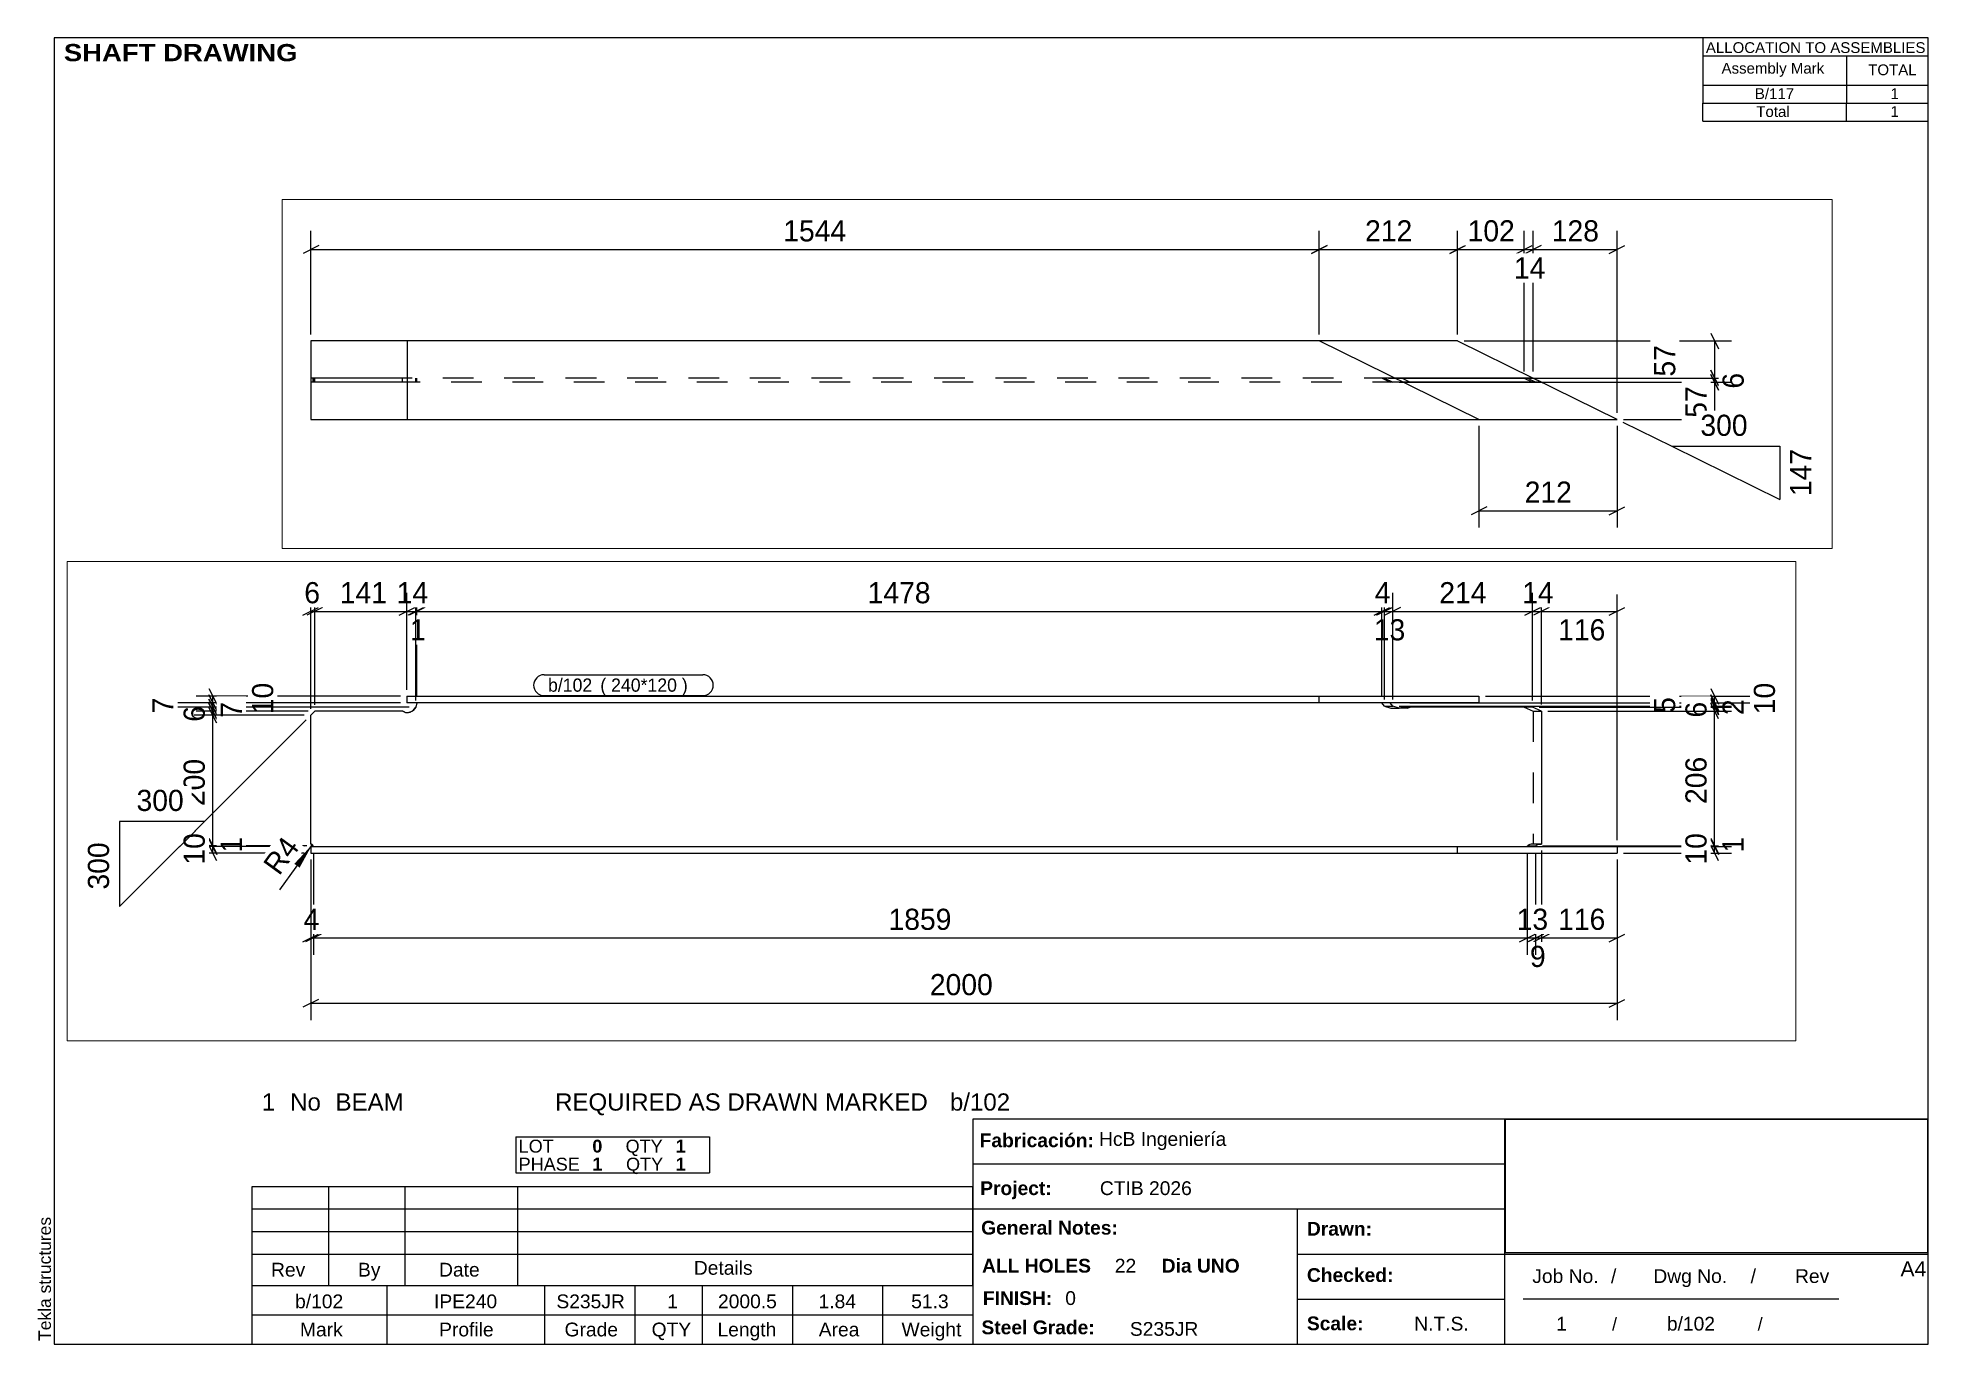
# Paper-space layout 'Layout1' of a CAD drawing. Header units: millimetres. Extents: x 2 to 292, y 5 to 205.
# The model-space entities are those that its viewports show. They can reach past a viewport. Long polylines and large blocks are cut down to what shows.
import ezdxf

# ---------------------------------------------------------------- set-up
doc = ezdxf.new("R2010")
doc.units = ezdxf.units.MM
doc.linetypes.add('DXK_LINE_DOT4', pattern=[0.9408, 0.4704, -0.4704])
doc.layers.add('Viewport layer', color=7, linetype='Continuous', plot=False)
doc.styles.add('Arial', font='ARIAL.TTF', dxfattribs={"height": 0.2})
doc.styles.add('Arial Black', font='ARIBLK.TTF', dxfattribs={"height": 0.2})
doc.styles.add('Arial Bold', font='ARIALBD.TTF', dxfattribs={"height": 0.2})
doc.styles.add('Comic Sans MS', font='COMIC.TTF', dxfattribs={"height": 0.2})

msp = doc.modelspace()

# ---------------------------------------------------------------- hatches: boundary and pattern name
at = {"linetype": 'Continuous'}
msp.add_hatch(color=8, dxfattribs=at).paths.add_polyline_path([(7721.7, 271.1), (7749.2, 300.6), (7729.8, 265.3)])

# ---------------------------------------------------------------- linework, layer by layer
at = {"color": 8, "linetype": 'Continuous'}
for p, q in [((7746.9, 508.6), (7746.9, 686)), ((7752.9, 514.6), (7752.9, 686)), ((7752.9, 514.6), (7752.9, 686)), ((7907.8, 521.2), (7907.8, 683.2)), ((7909.3, 527.8), (7909.3, 686)), ((7909.3, 527.8), (7909.3, 683.2)), ((9387.4, 527.8), (9387.4, 686)), ((9391.2, 522.7), (9391.2, 683.2)), ((9403.9, 522.7), (9403.9, 683.2)), ((9618, 521), (9618, 686)), ((9631.5, 515), (9631.5, 686)), ((9631.5, 515), (9631.5, 683.2)), ((9747.4, 307.4), (9747.4, 683.2)), ((7734.9, 651.6), (7758.9, 663.6)), ((7764.9, 663.6), (7740.9, 651.6)), ((7764.9, 663.6), (7740.9, 651.6)), ((7746.9, 657.6), (7752.9, 657.6)), ((7895.8, 651.6), (7919.8, 663.6)), ((7921.3, 663.6), (7897.3, 651.6)), ((7921.3, 663.6), (7897.3, 651.6)), ((7907.8, 657.6), (7909.3, 657.6)), ((7909.3, 657.6), (9387.4, 657.6)), ((9375.4, 651.6), (9399.4, 663.6)), ((9379.2, 651.6), (9403.2, 663.6)), ((9391.2, 657.6), (9403.9, 657.6)), ((9415.9, 663.6), (9391.9, 651.6)), ((9606, 651.6), (9630, 663.6)), ((9618, 657.6), (9631.5, 657.6)), ((9643.5, 663.6), (9619.5, 651.6)), ((9631.5, 657.6), (9747.4, 657.6)), ((9735.4, 651.6), (9759.4, 663.6)), ((9890.9, 524.7), (9902.9, 500.7)), ((9902.9, 499), (9890.9, 523)), ((7742.9, 504.6), (7568.5, 504.6)), ((7736.9, 498.6), (7568.5, 498.6)), ((7590.9, 516.6), (7602.9, 492.6)), ((7602.9, 486.6), (7590.9, 510.6)), ((7596.9, 498.6), (7596.9, 504.6)), ((9413.9, 512.7), (9925.3, 512.7)), ((9628, 511), (9925.3, 511)), ((9896.9, 511), (9896.9, 512.7)), ((56, 463.6), (32, 451.6)), ((44, 327.6), (44, 486)), ((1576.4, 451.6), (1600.4, 463.6)), ((1600.4, 463.6), (1576.4, 451.6)), ((1588.4, 327.6), (1588.4, 486)), ((1588.4, 327.6), (1588.4, 486)), ((1812.1, 463.6), (1788.1, 451.6)), ((1800.1, 327.6), (1800.1, 486)), ((1890.4, 451.6), (1914.4, 463.6)), ((1902.4, 270.7), (1902.4, 486)), ((1928, 463.6), (1904, 451.6)), ((1916, 270.7), (1916, 486)), ((1916, 270.7), (1916, 483.2)), ((2032.5, 451.6), (2056.5, 463.6)), ((2044.5, 207.6), (2044.5, 486)), ((44, 457.6), (1588.4, 457.6)), ((1800.1, 457.6), (1902.4, 457.6)), ((1916, 457.6), (2044.5, 457.6)), ((2188, 329.6), (2200, 305.6)), ((7453.9, 336), (7453.9, 205.6)), ((1810.1, 317.6), (2219.6, 317.6)), ((2194, 260.7), (2194, 317.6)), ((7740.7, 298.6), (7568.5, 298.6)), ((7740.7, 298.6), (7571.3, 298.6)), ((7736.9, 297.4), (7571.3, 297.4)), ((7590.9, 310.6), (7602.9, 286.6)), ((7590.9, 310.6), (7602.9, 286.6)), ((7602.9, 285.4), (7590.9, 309.4)), ((7596.9, 297.4), (7596.9, 298.6)), ((7749.2, 300.6), (7698.8, 231.2)), ((9631.5, 291.3), (9631.5, 132)), ((9631.5, 291.3), (9631.5, 129.2)), ((9633.1, 298.6), (9922.5, 298.6)), ((9633.1, 298.6), (9925.3, 298.6)), ((9641.5, 297.4), (9925.3, 297.4)), ((9890.9, 310.6), (9902.9, 286.6)), ((9890.9, 310.6), (9902.9, 286.6)), ((9902.9, 285.4), (9890.9, 309.4)), ((9896.9, 297.4), (9896.9, 298.6)), ((1694.5, 260.7), (2219.6, 260.7)), ((2200, 248.7), (2188, 272.7)), ((2188, 272.7), (2200, 248.7)), ((2200, 242.5), (2188, 266.5)), ((2194, 254.5), (2194, 260.7)), ((7746.9, 277.6), (7746.9, 132)), ((7750.9, 287.4), (7750.9, 132)), ((7750.9, 287.4), (7750.9, 132)), ((9622.6, 287.4), (9622.6, 129.2)), ((9747.4, 277.6), (9747.4, 132)), ((9747.4, 277.6), (9747.4, 32)), ((2200, 185.6), (2188, 209.6)), ((1832.8, 187.6), (1832.8, 32)), ((2044.5, 187.6), (2044.5, 32)), ((2053.4, 193.2), (2128.5, 156.3)), ((2054.5, 197.6), (2219.6, 197.6)), ((2128.5, 156.3), (2293.9, 75.1)), ((2128.5, 156.3), (2293.9, 156.3)), ((2293.9, 156.3), (2293.9, 75.1)), ((7734.9, 151.6), (7758.9, 163.6)), ((7762.9, 163.6), (7738.9, 151.6)), ((7762.9, 163.6), (7738.9, 151.6)), ((7746.9, 157.6), (7750.9, 157.6)), ((9610.6, 151.6), (9634.6, 163.6)), ((9643.5, 163.6), (9619.5, 151.6)), ((9622.6, 157.6), (9631.5, 157.6)), ((9631.5, 157.6), (9747.4, 157.6)), ((9735.4, 151.6), (9759.4, 163.6)), ((1844.8, 63.6), (1820.8, 51.6)), ((2032.5, 51.6), (2056.5, 63.6)), ((7758.9, 63.6), (7734.9, 51.6)), ((9735.4, 51.6), (9759.4, 63.6)), ((1832.8, 57.6), (2044.5, 57.6)), ((7746.9, 57.6), (9747.4, 57.6))]:
    msp.add_line(p, q, dxfattribs=at)
at = {"color": 7, "linetype": 'Continuous'}
for p, q in [((7894.2, 527.6), (9535.7, 527.6)), ((7894.2, 527.6), (7894.2, 517.8)), ((9535.7, 527.6), (9535.7, 517.8)), ((7752.9, 504.6), (7746.9, 498.6)), ((7746.9, 301.3), (7746.9, 498.6)), ((7887.6, 504.6), (7752.9, 504.6)), ((7890.8, 503.1), (7887.6, 504.6)), ((9535.7, 517.8), (7894.2, 517.8)), ((7907.8, 511.2), (7903.6, 506)), ((7909.3, 517.8), (7907.8, 511.2)), ((9403.9, 512.7), (9400.1, 517.8)), ((9413.7, 509.5), (9403.9, 512.7)), ((9413.5, 509.6), (9418.1, 511)), ((9426, 509.5), (9413.7, 509.5)), ((9618, 511), (9418.1, 511)), ((9426, 509.5), (9430.7, 511)), ((9631.5, 505), (9618, 511)), ((9631.5, 505), (9631.5, 301.3)), ((44, 317.6), (44, 197.6)), ((1800.1, 317.6), (44, 317.6)), ((191.3, 317.6), (191.3, 197.6)), ((1832.8, 197.6), (1588.4, 317.6)), ((1800.1, 317.6), (1916, 260.7)), ((7746.9, 301.3), (7748.1, 301.1)), ((7746.9, 297.4), (9747.4, 297.4)), ((7746.9, 297.4), (7746.9, 287.6)), ((7748.1, 301.1), (7749.2, 300.6)), ((7750.1, 299.7), (7749.2, 300.6)), ((7750.7, 298.6), (7750.1, 299.7)), ((7750.9, 297.4), (7750.7, 298.6)), ((9622.6, 297.4), (9623.1, 298.6)), ((9623.1, 298.6), (9624.3, 299.7)), ((9624.3, 299.7), (9626.3, 300.6)), ((9626.3, 300.6), (9628.8, 301.1)), ((9628.8, 301.1), (9631.5, 301.3)), ((9747.4, 297.4), (9747.4, 287.6)), ((191.3, 260.7), (44, 260.7)), ((50, 254.5), (50, 260.7)), ((184.6, 254.5), (184.6, 260.7)), ((1916, 260.7), (1704.3, 260.7)), ((1715.1, 260.7), (1727.8, 254.5)), ((1902.4, 260.7), (1915, 254.5)), ((2044.5, 197.6), (1916, 260.7)), ((7746.9, 287.6), (9747.4, 287.6)), ((191.3, 254.5), (44, 254.5)), ((1928.6, 254.5), (1716.9, 254.5)), ((44, 197.6), (2044.5, 197.6))]:
    msp.add_line(p, q, dxfattribs=at)
at = {"color": 7, "linetype": 'DXK_LINE_DOT4'}
for p, q in [((9291.4, 517.8), (9291.4, 527.6)), ((7887.6, 504.6), (7890.8, 503.1)), ((7903.6, 506), (7907.8, 511.2)), ((9391.2, 512.7), (9387.4, 517.8)), ((9391.2, 512.7), (9403.9, 512.7)), ((9391.2, 512.7), (9401.1, 509.5)), ((9401.1, 509.5), (9413.3, 509.5)), ((9413.3, 509.5), (9413.5, 509.6)), ((9413.3, 509.5), (9413.7, 509.5)), ((9605.3, 511), (9618.9, 505)), ((9618.9, 505), (9618.9, 301.3)), ((9618.9, 505), (9631.5, 505)), ((9503, 287.6), (9503, 297.4)), ((9610, 297.4), (9610.4, 298.6)), ((9611.7, 299.7), (9610.4, 298.6)), ((9610.4, 298.6), (9623.1, 298.6)), ((9613.7, 300.6), (9611.7, 299.7)), ((9616.1, 301.1), (9613.7, 300.6)), ((9618.9, 301.3), (9616.1, 301.1)), ((9631.5, 301.3), (9618.9, 301.3)), ((47.7, 254.5), (47.7, 260.7)), ((47.9, 254.5), (47.9, 260.7)), ((1704.3, 260.7), (191.3, 260.7)), ((204.9, 254.5), (204.9, 260.7)), ((206.4, 254.5), (206.4, 260.7)), ((1684.5, 260.7), (1697.1, 254.5)), ((1688.3, 260.7), (1700.9, 254.5)), ((1907.1, 260.7), (1919.7, 254.5)), ((1907.5, 260.7), (1920.1, 254.5)), ((1916, 260.7), (1928.6, 254.5)), ((1928.6, 254.5), (1916, 260.7)), ((1716.9, 254.5), (191.3, 254.5))]:
    msp.add_line(p, q, dxfattribs=at)
at = {"color": 7, "linetype": 'Continuous'}
msp.add_arc((7894.2, 517.8), 15.1, 257.1429, 308.5714, dxfattribs=at)
at = {"color": 7, "linetype": 'DXK_LINE_DOT4'}
msp.add_arc((7894.2, 517.8), 15.1, 257.1429, 308.5714, dxfattribs=at)
at = {"color": 8, "linetype": 'Continuous'}
msp.add_arc((7746.9, 297.4), 3.92, 36, 72, dxfattribs=at)

# ---------------------------------------------------------------- next in the draw order: wipeouts: each hides what was drawn before it
at = {"color": 0}
for points in [[(8703.5, 663.6), (8703.5, 708.4), (8593.3, 708.4), (8593.3, 663.6)], [(7924.6, 606.8), (7924.6, 651.6), (7892.5, 651.6), (7892.5, 606.8)], [(9426.6, 606.8), (9426.6, 651.6), (9368.5, 651.6), (9368.5, 606.8)], [(9728.1, 606.8), (9728.1, 651.6), (9650.8, 651.6), (9650.8, 606.8)], [(8184.3, 534.6), (8184.3, 554.6), (8110.2, 554.6), (8110.2, 534.6)], [(9947.7, 531.3), (9902.9, 531.3), (9902.9, 492.4), (9947.7, 492.4)], [(871.3, 463.6), (871.3, 508.4), (761.1, 508.4), (761.1, 463.6)], [(1893.3, 463.6), (1893.3, 508.4), (1809.2, 508.4), (1809.2, 463.6)], [(2022.3, 463.6), (2022.3, 508.4), (1938.1, 508.4), (1938.1, 463.6)], [(7590.9, 521.1), (7546.1, 521.1), (7546.1, 482.2), (7590.9, 482.2)], [(2140, 321.6), (2095.2, 321.6), (2095.2, 256.7), (2140, 256.7)], [(9728.1, 163.6), (9728.1, 208.4), (9650.8, 208.4), (9650.8, 163.6)], [(2348.3, 157.8), (2303.5, 157.8), (2303.5, 73.6), (2348.3, 73.6)], [(1980.7, 63.6), (1980.7, 108.4), (1896.6, 108.4), (1896.6, 63.6)], [(8805.7, 63.6), (8805.7, 108.4), (8688.6, 108.4), (8688.6, 63.6)]]:
    msp.add_wipeout(points, dxfattribs=at)

# ---------------------------------------------------------------- next in the draw order: linework, layer by layer
at = {"color": 8, "linetype": 'Continuous'}
for p, q in [((7894.2, 537.6), (7894.2, 686)), ((7907.8, 521.2), (7907.8, 686)), ((9387.4, 527.8), (9387.4, 686)), ((9391.2, 522.7), (9391.2, 686)), ((7882.2, 651.6), (7906.2, 663.6)), ((7894.2, 657.6), (7907.8, 657.6)), ((7919.8, 663.6), (7895.8, 651.6)), ((9375.4, 651.6), (9399.4, 663.6)), ((9403.2, 663.6), (9379.2, 651.6)), ((9387.4, 657.6), (9391.2, 657.6)), ((9643.5, 663.6), (9619.5, 651.6)), ((7884.2, 527.6), (7571.3, 527.6)), ((7590.9, 539.6), (7602.9, 515.6)), ((7602.9, 505.8), (7590.9, 529.8)), ((7590.9, 529.8), (7602.9, 505.8)), ((7602.9, 499.2), (7590.9, 523.2)), ((7590.9, 523.2), (7602.9, 499.2)), ((7596.9, 517.8), (7596.9, 527.6)), ((9545.7, 527.6), (9973.3, 527.6)), ((9890.9, 539.6), (9902.9, 515.6)), ((9902.9, 505.8), (9890.9, 529.8)), ((9890.9, 529.8), (9902.9, 505.8)), ((9902.9, 500.7), (9890.9, 524.7)), ((9890.9, 523), (9902.9, 499)), ((9896.9, 517.8), (9896.9, 527.6)), ((7884.2, 517.8), (7571.3, 517.8)), ((7602.9, 492.6), (7590.9, 516.6)), ((7596.9, 511.2), (7596.9, 517.8)), ((7596.9, 504.6), (7596.9, 511.2)), ((9413.9, 512.7), (9922.5, 512.7)), ((9429.9, 517.8), (9973.3, 517.8)), ((9429.9, 517.8), (9922.5, 517.8)), ((9902.9, 493), (9890.9, 517)), ((9896.9, 512.7), (9896.9, 517.8)), ((9896.9, 505), (9896.9, 511)), ((1788.1, 451.6), (1812.1, 463.6)), ((1800.1, 327.6), (1800.1, 486)), ((1890.4, 451.6), (1914.4, 463.6)), ((1902.4, 270.7), (1902.4, 483.2)), ((1928, 463.6), (1904, 451.6)), ((1588.4, 457.6), (1800.1, 457.6)), ((1902.4, 457.6), (1916, 457.6)), ((1694.5, 260.7), (2222.4, 260.7)), ((1710.9, 254.5), (2222.4, 254.5)), ((9643.5, 163.6), (9619.5, 151.6))]:
    msp.add_line(p, q, dxfattribs=at)

# ---------------------------------------------------------------- next in the draw order: texts
at = {"color": 3, "style": 'Comic Sans MS'}
for s, height, p in [('1478', 32.38, (8599.7, 670)), ('1', 32.4, (7898.9, 613.2)), ('13', 32.38, (9374.9, 613.2)), ('116', 32.38, (9657.2, 613.2)), ('1544', 32.38, (767.5, 470)), ('102', 32.38, (1815.6, 470)), ('128', 32.38, (1944.5, 470)), ('116', 32.38, (9657.2, 170)), ('212', 32.38, (1903, 70)), ('2000', 32.38, (8695, 70))]:
    msp.add_text(s, height=height, dxfattribs=at).set_placement(p)
for s, height, p in [('6', 32.4, (7584.5, 488.6)), ('2', 32.4, (9941.3, 498.8)), ('57', 32.38, (2133.6, 263.1)), ('147', 32.38, (2341.9, 80))]:
    msp.add_text(s, height=height, rotation=90.0002, dxfattribs=at).set_placement(p)

# ---------------------------------------------------------------- next in the draw order: wipeouts: each hides what was drawn before it
at = {"color": 0}
msp.add_wipeout([(8184.3, 534.6), (8184.3, 554.6), (8110.2, 554.6), (8110.2, 534.6)], dxfattribs=at)

# ---------------------------------------------------------------- next in the draw order: linework, layer by layer
at = {"color": 7, "linetype": 'Continuous'}
msp.add_arc((8104.2, 544.6), 16, 90, 270, dxfattribs=at)

# ---------------------------------------------------------------- next in the draw order: wipeouts: each hides what was drawn before it
at = {"color": 0}
for points in [[(7930, 663.6), (7930, 708.4), (7872, 708.4), (7872, 663.6)], [(9408.8, 663.6), (9408.8, 708.4), (9369.9, 708.4), (9369.9, 663.6)], [(9653.8, 663.6), (9653.8, 708.4), (9595.7, 708.4), (9595.7, 663.6)], [(7695.7, 551.7), (7650.9, 551.7), (7650.9, 493.7), (7695.7, 493.7)], [(8341.3, 534.6), (8341.3, 554.6), (8190.3, 554.6), (8190.3, 534.6)], [(9995.7, 551.7), (9950.9, 551.7), (9950.9, 493.7), (9995.7, 493.7)], [(9842.9, 534.7), (9798.1, 534.7), (9798.1, 495.8), (9842.9, 495.8)], [(1736.3, 463.6), (1736.3, 508.4), (1652.2, 508.4), (1652.2, 463.6)], [(1938.2, 406.8), (1938.2, 451.6), (1880.1, 451.6), (1880.1, 406.8)], [(2244.8, 277), (2200, 277), (2200, 238.2), (2244.8, 238.2)], [(9646.5, 106.8), (9646.5, 151.6), (9607.6, 151.6), (9607.6, 106.8)]]:
    msp.add_wipeout(points, dxfattribs=at)

# ---------------------------------------------------------------- next in the draw order: linework, layer by layer
at = {"color": 8, "linetype": 'Continuous'}
for p, q in [((7894.2, 537.6), (7894.2, 686)), ((9403.9, 522.7), (9403.9, 686)), ((9618, 521), (9618, 686)), ((7752.9, 657.6), (7894.2, 657.6)), ((7882.2, 651.6), (7906.2, 663.6)), ((9415.9, 663.6), (9391.9, 651.6)), ((9403.9, 657.6), (9618, 657.6)), ((9606, 651.6), (9630, 663.6)), ((7884.2, 517.8), (7520.5, 517.8)), ((7897.8, 511.2), (7520.5, 511.2)), ((7897.8, 511.2), (7571.3, 511.2)), ((7742.9, 504.6), (7571.3, 504.6)), ((9628, 511), (9922.5, 511)), ((9641.5, 505), (9922.5, 505)), ((2188, 266.5), (2200, 242.5)), ((9610, 287.4), (9610, 132)), ((9622.6, 287.4), (9622.6, 132)), ((1710.9, 254.5), (2219.6, 254.5)), ((2194, 197.6), (2194, 254.5)), ((9598, 151.6), (9622, 163.6)), ((9610, 157.6), (9622.6, 157.6)), ((9634.6, 163.6), (9610.6, 151.6))]:
    msp.add_line(p, q, dxfattribs=at)

# ---------------------------------------------------------------- next in the draw order: texts
at = {"color": 3, "style": 'Comic Sans MS'}
for s, height, p in [('14', 32.38, (7878.4, 670)), ('4', 32.4, (9376.3, 670)), ('14', 32.38, (9602.1, 670)), ('212', 32.38, (1658.6, 470)), ('14', 32.38, (1886.5, 413.2)), ('9', 32.4, (9614, 113.2))]:
    msp.add_text(s, height=height, dxfattribs=at).set_placement(p)
for s, height, p in [('10', 32.38, (7689.3, 500.1)), ('5', 32.4, (9836.5, 502.2)), ('10', 32.38, (9989.3, 500.1)), ('6', 32.4, (2238.4, 244.6))]:
    msp.add_text(s, height=height, rotation=90.0002, dxfattribs=at).set_placement(p)

# ---------------------------------------------------------------- next in the draw order: wipeouts: each hides what was drawn before it
at = {"color": 0}
msp.add_wipeout([(8341.3, 534.6), (8341.3, 554.6), (8190.3, 554.6), (8190.3, 534.6)], dxfattribs=at)

# ---------------------------------------------------------------- next in the draw order: linework, layer by layer
at = {"color": 7, "linetype": 'Continuous'}
for p, q in [((8104.2, 560.6), (8347.3, 560.6)), ((8104.2, 528.6), (8347.3, 528.6))]:
    msp.add_line(p, q, dxfattribs=at)
msp.add_arc((8347.3, 544.6), 16, 270, 90, dxfattribs=at)

# ---------------------------------------------------------------- next in the draw order: texts
at = {"color": 3, "style": 'Comic Sans MS'}
for s, height, p in [('b/102', 20.23, (8110.2, 534.6)), ('(\xa0240*120\xa0) ', 20.234, (8190.3, 534.6))]:
    msp.add_text(s, height=height, dxfattribs=at).set_placement(p)

# ---------------------------------------------------------------- next in the draw order: wipeouts: each hides what was drawn before it
at = {"color": 0}
for points in [[(7769.4, 663.6), (7769.4, 708.4), (7730.5, 708.4), (7730.5, 663.6)], [(7862.2, 663.6), (7862.2, 708.4), (7784.9, 708.4), (7784.9, 663.6)], [(9553, 663.6), (9553, 708.4), (9468.8, 708.4), (9468.8, 663.6)], [(7542.9, 534), (7498.1, 534), (7498.1, 495.1), (7542.9, 495.1)], [(7647.7, 527.4), (7602.9, 527.4), (7602.9, 488.5), (7647.7, 488.5)], [(9890.9, 527.5), (9846.1, 527.5), (9846.1, 488.6), (9890.9, 488.6)], [(2188, 258.5), (2143.2, 258.5), (2143.2, 193.6), (2188, 193.6)], [(9645.4, 163.6), (9645.4, 208.4), (9587.3, 208.4), (9587.3, 163.6)]]:
    msp.add_wipeout(points, dxfattribs=at)

# ---------------------------------------------------------------- next in the draw order: linework, layer by layer
at = {"color": 8, "linetype": 'Continuous'}
for p, q in [((7736.9, 498.6), (7568.5, 498.6)), ((7602.9, 486.6), (7590.9, 510.6)), ((7596.9, 298.6), (7596.9, 498.6)), ((9641.5, 505), (9922.5, 505)), ((9902.9, 493), (9890.9, 517)), ((9896.9, 298.6), (9896.9, 505)), ((9610, 287.4), (9610, 132)), ((7750.9, 157.6), (9610, 157.6)), ((9598, 151.6), (9622, 163.6))]:
    msp.add_line(p, q, dxfattribs=at)

# ---------------------------------------------------------------- next in the draw order: texts
at = {"color": 3, "style": 'Comic Sans MS'}
for s, height, p in [('6', 32.4, (7736.9, 670)), ('141', 32.38, (7791.3, 670)), ('214', 32.38, (9475.2, 670)), ('13', 32.38, (9593.7, 170))]:
    msp.add_text(s, height=height, dxfattribs=at).set_placement(p)
for s, height, p in [('7', 32.4, (7536.5, 501.5)), ('7', 32.4, (7641.3, 494.9)), ('6', 32.4, (9884.5, 495)), ('57', 32.38, (2181.6, 200))]:
    msp.add_text(s, height=height, rotation=90.0002, dxfattribs=at).set_placement(p)

# ---------------------------------------------------------------- next in the draw order: wipeouts: each hides what was drawn before it
at = {"color": 0}
for points in [[(7590.9, 444.1), (7546.1, 444.1), (7546.1, 353.1), (7590.9, 353.1)], [(9890.9, 447.3), (9846.1, 447.3), (9846.1, 356.3), (9890.9, 356.3)], [(7647.7, 314), (7602.9, 314), (7602.9, 282), (7647.7, 282)], [(9947.7, 314), (9902.9, 314), (9902.9, 282), (9947.7, 282)], [(2256.7, 165.9), (2256.7, 210.7), (2165.7, 210.7), (2165.7, 165.9)], [(7768.3, 163.6), (7768.3, 208.4), (7729.5, 208.4), (7729.5, 163.6)], [(8735.5, 163.6), (8735.5, 208.4), (8625.3, 208.4), (8625.3, 163.6)]]:
    msp.add_wipeout(points, dxfattribs=at)

# ---------------------------------------------------------------- next in the draw order: linework, layer by layer
at = {"color": 8, "linetype": 'Continuous'}
for p, q in [((7736.9, 297.4), (7568.5, 297.4)), ((7590.9, 309.4), (7602.9, 285.4)), ((7602.9, 275.6), (7590.9, 299.6)), ((7596.9, 287.6), (7596.9, 297.4)), ((9641.5, 297.4), (9922.5, 297.4)), ((9890.9, 309.4), (9902.9, 285.4)), ((9902.9, 275.6), (9890.9, 299.6)), ((9896.9, 287.6), (9896.9, 297.4)), ((7736.9, 287.6), (7568.5, 287.6)), ((7746.9, 277.6), (7746.9, 32)), ((9757.4, 287.6), (9922.5, 287.6))]:
    msp.add_line(p, q, dxfattribs=at)

# ---------------------------------------------------------------- next in the draw order: texts
at = {"color": 3, "style": 'Comic Sans MS'}
for s, height, p in [('200', 32.38, (7584.5, 359.5)), ('206', 32.38, (9884.5, 362.7)), ('1', 32.4, (7641.3, 288.4)), ('1', 32.4, (9941.3, 288.4))]:
    msp.add_text(s, height=height, rotation=90.0002, dxfattribs=at).set_placement(p)
for s, height, p in [('300', 32.38, (2172.1, 172.3)), ('1859', 32.38, (8631.7, 170)), ('4', 32.4, (7735.9, 170))]:
    msp.add_text(s, height=height, dxfattribs=at).set_placement(p)

# ---------------------------------------------------------------- next in the draw order: wipeouts: each hides what was drawn before it
at = {"color": 0}
for points in [[(7590.9, 321.5), (7546.1, 321.5), (7546.1, 263.5), (7590.9, 263.5)], [(9890.9, 321.5), (9846.1, 321.5), (9846.1, 263.5), (9890.9, 263.5)]]:
    msp.add_wipeout(points, dxfattribs=at)

# ---------------------------------------------------------------- next in the draw order: linework, layer by layer
at = {"color": 8, "linetype": 'Continuous'}
for p, q in [((7739.9, 491.6), (7584.3, 336)), ((7584.3, 336), (7453.9, 205.6)), ((7584.3, 336), (7453.9, 336))]:
    msp.add_line(p, q, dxfattribs=at)

# ---------------------------------------------------------------- next in the draw order: texts
at = {"color": 3, "style": 'Comic Sans MS'}
for p in [(7584.5, 269.9), (9884.5, 269.9)]:
    msp.add_text('10', height=32.38, rotation=90.0002, dxfattribs=at).set_placement(p)

# ---------------------------------------------------------------- next in the draw order: wipeouts: each hides what was drawn before it
at = {"color": 0}
for points in [[(7564.6, 345.6), (7564.6, 390.4), (7473.6, 390.4), (7473.6, 345.6)], [(7738.5, 296), (7702.2, 322.3), (7663.6, 269.2), (7699.9, 242.8)], [(7444.3, 316.3), (7399.5, 316.3), (7399.5, 225.3), (7444.3, 225.3)]]:
    msp.add_wipeout(points, dxfattribs=at)

# ---------------------------------------------------------------- next in the draw order: texts
at = {"color": 3, "style": 'Comic Sans MS'}
msp.add_text('300', height=32.38, dxfattribs=at).set_placement((7480, 352))
for s, rotation, p in [('300', 90.0002, (7437.9, 231.7)), ('R4', 54.0013, (7698.4, 251.8))]:
    msp.add_text(s, height=32.38, rotation=rotation, dxfattribs=at).set_placement(p)

psp = doc.layouts.get("Layout1")

# ---------------------------------------------------------------- linework, layer by layer
at = {"color": 5, "linetype": 'Continuous'}
for p, q in [((292, 205), (5, 205)), ((5, 205), (5, 5)), ((292, 5), (292, 205)), ((5, 5), (292, 5))]:
    psp.add_line(p, q, dxfattribs=at)
at = {"color": 7, "linetype": 'Continuous'}
for p, q in [((257.51, 205), (257.51, 197.75)), ((257.57, 202.24), (292, 202.24)), ((279.49, 202.24), (279.49, 197.75)), ((257.51, 197.75), (257.51, 195)), ((257.57, 197.75), (292, 197.75)), ((279.49, 197.75), (279.49, 195)), ((257.51, 192.23), (257.51, 194.99)), ((257.54, 194.99), (292, 194.99)), ((279.49, 192.23), (279.49, 194.99)), ((257.51, 192.23), (292, 192.23)), ((145.72, 5), (145.72, 39.5)), ((145.75, 39.5), (292, 39.5)), ((227.14, 5), (227.14, 39.5)), ((75.68, 36.74), (105.35, 36.74)), ((75.68, 36.74), (75.68, 33.98)), ((105.35, 36.74), (105.35, 33.98)), ((75.68, 33.98), (75.68, 31.22)), ((105.35, 33.98), (105.35, 31.22)), ((145.72, 32.6), (227.14, 32.6)), ((35.31, 13.97), (35.31, 29.15)), ((35.31, 29.15), (145.71, 29.15)), ((47.04, 13.97), (47.04, 29.15)), ((58.77, 13.97), (58.77, 29.15)), ((75.68, 31.22), (105.35, 31.22)), ((76.02, 13.97), (76.02, 29.15)), ((145.71, 13.97), (145.71, 29.15)), ((35.31, 25.7), (145.71, 25.7)), ((145.72, 25.7), (227.14, 25.7)), ((195.4, 5), (195.4, 25.7)), ((35.31, 22.25), (145.71, 22.25)), ((35.31, 18.8), (145.71, 18.8)), ((195.4, 18.8), (292, 18.8)), ((35.31, 13.96), (145.71, 13.97)), ((35.31, 9.49), (35.31, 13.96)), ((56.01, 9.49), (56.01, 13.97)), ((80.16, 9.49), (80.16, 13.97)), ((93.96, 9.49), (93.96, 13.97)), ((104.31, 9.49), (104.31, 13.97)), ((118.11, 9.49), (118.11, 13.97)), ((131.91, 9.49), (131.91, 13.97)), ((195.4, 11.9), (227.14, 11.9)), ((229.99, 11.92), (278.29, 11.92)), ((35.31, 9.48), (145.72, 9.49)), ((35.31, 5), (35.31, 9.48)), ((56.01, 5), (56.01, 9.48)), ((80.16, 5), (80.16, 9.48)), ((93.96, 5), (93.96, 9.48)), ((104.31, 5), (104.31, 9.48)), ((118.11, 5), (118.11, 9.48)), ((131.91, 5), (131.91, 9.48))]:
    psp.add_line(p, q, dxfattribs=at)
at = {"color": 2, "linetype": 'Continuous'}
for p, q in [((227.28, 39.46), (291.86, 39.46)), ((227.29, 19.02), (227.29, 39.46)), ((291.96, 19.03), (291.96, 39.47)), ((227.28, 19.03), (291.86, 19.03))]:
    psp.add_line(p, q, dxfattribs=at)

# ---------------------------------------------------------------- texts
at = {"color": 7}
for s, height, style, p in [(' SHAFT DRAWING', 2.6342, 'Arial Black', (5.3, 201.42)), ('ALLOCATION TO ASSEMBLIES', 1.6475, 'Arial', (257.95, 202.68)), ('Assembly Mark', 1.6475, 'Arial', (260.35, 199.52)), ('TOTAL', 1.648, 'Arial', (282.81, 199.28)), ('REQUIRED AS DRAWN MARKED', 2.636, 'Arial', (81.71, 40.76)), ('b/102', 2.636, 'Arial', (142.18, 40.76)), ('1', 2.64, 'Arial', (36.8, 40.76)), ('No', 2.636, 'Arial', (41.13, 40.76)), ('BEAM', 2.636, 'Arial', (48.08, 40.76)), ('b/102', 2.109, 'Arial', (41.89, 10.5)), ('IPE240', 2.109, 'Arial', (63.17, 10.5)), ('S235JR', 2.109, 'Arial', (81.91, 10.5)), ('1', 2.11, 'Arial', (98.86, 10.5)), ('2000.5', 2.109, 'Arial', (106.66, 10.5)), ('1.84', 2.109, 'Arial', (122.06, 10.5)), ('51.3', 2.109, 'Arial', (136.25, 10.5)), ('FINISH:', 2.107, 'Arial Bold', (147.22, 11)), ('0', 2.11, 'Arial', (159.84, 11))]:
    psp.add_text(s, height=height, dxfattribs=dict(at, style=style)).set_placement(p)
at = {"color": 7, "linetype": 'Continuous'}
for s, height, style, p in [('B/117', 1.648, 'Arial', (265.45, 195.63)), ('1', 1.65, 'Arial', (286.23, 195.63)), ('Total', 1.648, 'Arial', (265.67, 192.88)), ('1', 1.65, 'Arial', (286.21, 192.88)), ('LOT', 1.977, 'Arial', (76.13, 34.33)), ('0', 1.98, 'Arial Bold', (87.41, 34.33)), ('QTY', 1.977, 'Arial', (92.51, 34.33)), ('1', 1.98, 'Arial Bold', (100.18, 34.33)), ('Fabricación:', 2.1074, 'Arial Bold', (146.73, 35.16)), ('HcB Ingeniería', 2.1088, 'Arial', (165.02, 35.36)), ('PHASE', 1.977, 'Arial', (76.13, 31.57)), ('1', 1.98, 'Arial Bold', (87.41, 31.57)), ('QTY', 1.977, 'Arial', (92.58, 31.57)), ('1', 1.98, 'Arial Bold', (100.18, 31.57)), ('Project:', 2.107, 'Arial Bold', (146.81, 27.83)), ('CTIB 2026', 2.109, 'Arial', (165.14, 27.83)), ('General Notes:', 2.1074, 'Arial Bold', (146.96, 21.78)), ('Drawn:', 2.107, 'Arial Bold', (196.85, 21.62)), ('Rev', 2.109, 'Arial', (38.21, 15.35)), ('By', 2.109, 'Arial', (51.53, 15.35)), ('Date', 2.109, 'Arial', (63.94, 15.35)), ('Details', 2.109, 'Arial', (102.96, 15.63)), ('ALL HOLES', 2.107, 'Arial Bold', (147.1, 15.96)), ('22', 2.109, 'Arial', (167.43, 15.96)), ('Dia UNO', 2.107, 'Arial Bold', (174.62, 15.96)), ('A4', 2.307, 'Arial', (287.76, 15.38)), ('Checked:', 2.107, 'Arial Bold', (196.85, 14.53)), ('Job No.', 2.109, 'Arial', (231.37, 14.37)), ('/', 2.11, 'Arial', (243.42, 14.37)), ('Dwg No.', 2.109, 'Arial', (249.91, 14.37)), ('/', 2.11, 'Arial', (264.81, 14.37)), ('Rev', 2.109, 'Arial', (271.61, 14.37)), ('Steel Grade:', 2.1074, 'Arial Bold', (147.01, 6.52)), ('Scale:', 2.107, 'Arial Bold', (196.85, 7.13)), ('N.T.S.', 2.109, 'Arial', (213.29, 7.08)), ('1', 2.11, 'Arial', (235.04, 7.08)), ('/', 1.98, 'Arial', (243.58, 7.08)), ('b/102', 2.109, 'Arial', (251.98, 7.08)), ('/', 1.98, 'Arial', (265.88, 7.08)), ('Mark', 2.109, 'Arial', (42.64, 6.19)), ('Profile', 2.109, 'Arial', (63.95, 6.19)), ('Grade', 2.109, 'Arial', (83.16, 6.19)), ('QTY', 2.109, 'Arial', (96.49, 6.19)), ('Length', 2.109, 'Arial', (106.58, 6.19)), ('Area', 2.109, 'Arial', (122.09, 6.19)), ('Weight', 2.109, 'Arial', (134.77, 6.19)), ('S235JR', 2.109, 'Arial', (169.74, 6.28))]:
    psp.add_text(s, height=height, dxfattribs=dict(at, style=style)).set_placement(p)
at = {"color": 174, "linetype": 'Continuous', "style": 'Arial'}
psp.add_text('Tekla structures', height=1.9102, rotation=90, dxfattribs=at).set_placement((4.5, 5.5))

# ---------------------------------------------------------------- viewports
at = {"layer": 'Viewport layer', "view_target_point": (1186.96, 267)}
psp.add_viewport(center=(158.6, 153.53), size=(237.39, 53.4), view_center_point=(0, 0), view_height=534, dxfattribs=at)
at = {"layer": 'Viewport layer', "view_target_point": (8697.63, 367)}
psp.add_viewport(center=(139.37, 88.13), size=(264.74, 73.4), view_center_point=(0, 0), view_height=734, status=3, dxfattribs=at)

doc.saveas('drawing.dxf')
